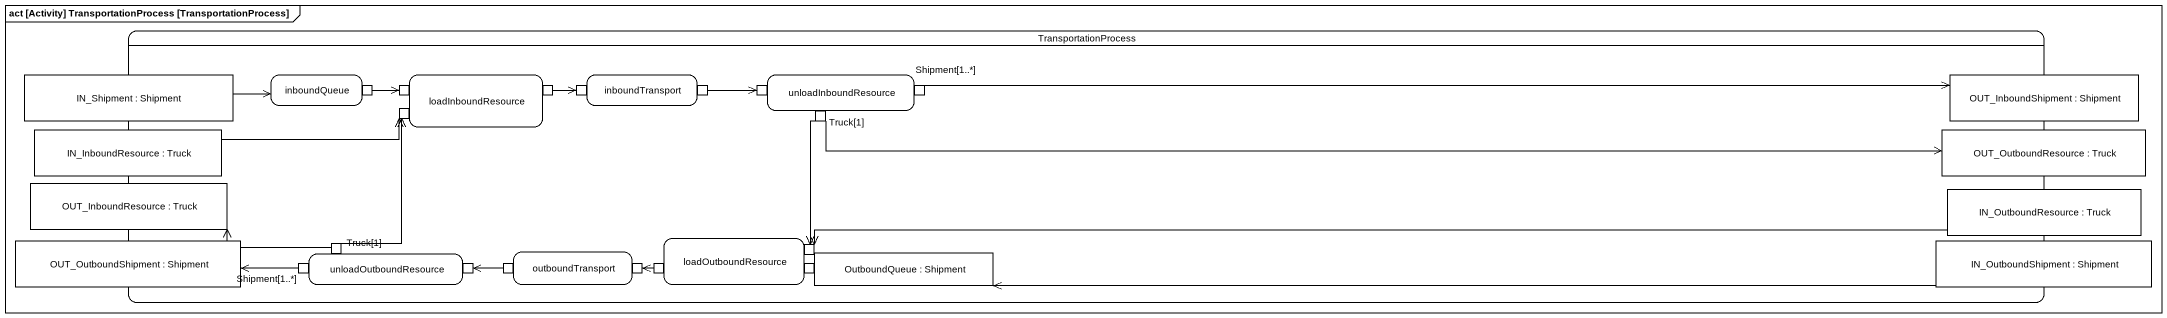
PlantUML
@startuml
mainframe act [Activity] TransportationProcess [TransportationProcess]
hide empty description
state TransportationProcess {
  state "IN_Shipment : Shipment" as IN_Shipment <<object>> #FFFFFF
  state inboundQueue #FFFFFF {
    state pin1 <<outputPin>> #FFFFFF
  }
  state loadInboundResource #FFFFFF {
    state pin2 <<inputPin>> #FFFFFF
    state pin3 <<inputPin>> #FFFFFF
    state pin4 <<outputPin>> #FFFFFF
  }
  state inboundTransport #FFFFFF {
    state pin5 <<inputPin>> #FFFFFF
    state pin6 <<outputPin>> #FFFFFF
  }
  state unloadInboundResource #FFFFFF {
    state pin7 <<inputPin>> #FFFFFF
    state "Truck[1]" as Truck_1 <<outputPin>> #FFFFFF
    state "Shipment[1..*]" as Shipment_1 <<outputPin>> #FFFFFF
  }
  state "OUT_InboundShipment : Shipment" as OUT_InboundShipment <<object>> #FFFFFF
  state "IN_InboundResource : Truck" as IN_InboundResource <<object>> #FFFFFF
  state "OUT_OutboundResource : Truck" as OUT_OutboundResource <<object>> #FFFFFF
  state "OUT_InboundResource : Truck" as OUT_InboundResource <<object>> #FFFFFF
  state "IN_OutboundResource : Truck" as IN_OutboundResource <<object>> #FFFFFF
  state loadOutboundResource #FFFFFF {
    state pin11 <<outputPin>> #FFFFFF
    state pin12 <<inputPin>> #FFFFFF
    state pin13 <<inputPin>> #FFFFFF
  }
  state "OUT_OutboundShipment : Shipment" as OUT_OutboundShipment <<object>> #FFFFFF
  state unloadOutboundResource #FFFFFF {
    state "Shipment[1..*]" as Shipment_1_2 <<outputPin>> #FFFFFF
    state "Truck[1]" as Truck_1_2 <<outputPin>> #FFFFFF
    state pin8 <<inputPin>> #FFFFFF
  }
  state outboundTransport #FFFFFF {
    state pin9 <<outputPin>> #FFFFFF
    state pin10 <<inputPin>> #FFFFFF
  }
  state "OutboundQueue : Shipment" as OutboundQueue <<object>> #FFFFFF
  state "IN_OutboundShipment : Shipment" as IN_OutboundShipment <<object>> #FFFFFF
}
IN_Shipment -right-> inboundQueue
pin1 -right-> pin2
pin4 -right-> pin5
pin6 -right-> pin7
Truck_1 -right-> OUT_OutboundResource
Truck_1 --> pin13
Shipment_1 -right-> OUT_InboundShipment
IN_InboundResource -right-> pin3
IN_OutboundResource -left-> pin13
Shipment_1_2 -left-> OUT_OutboundShipment
Truck_1_2 -up-> pin3
Truck_1_2 -left-> OUT_InboundResource
pin9 -left-> pin8
pin11 -left-> pin10
IN_OutboundShipment -left-> OutboundQueue
@enduml
